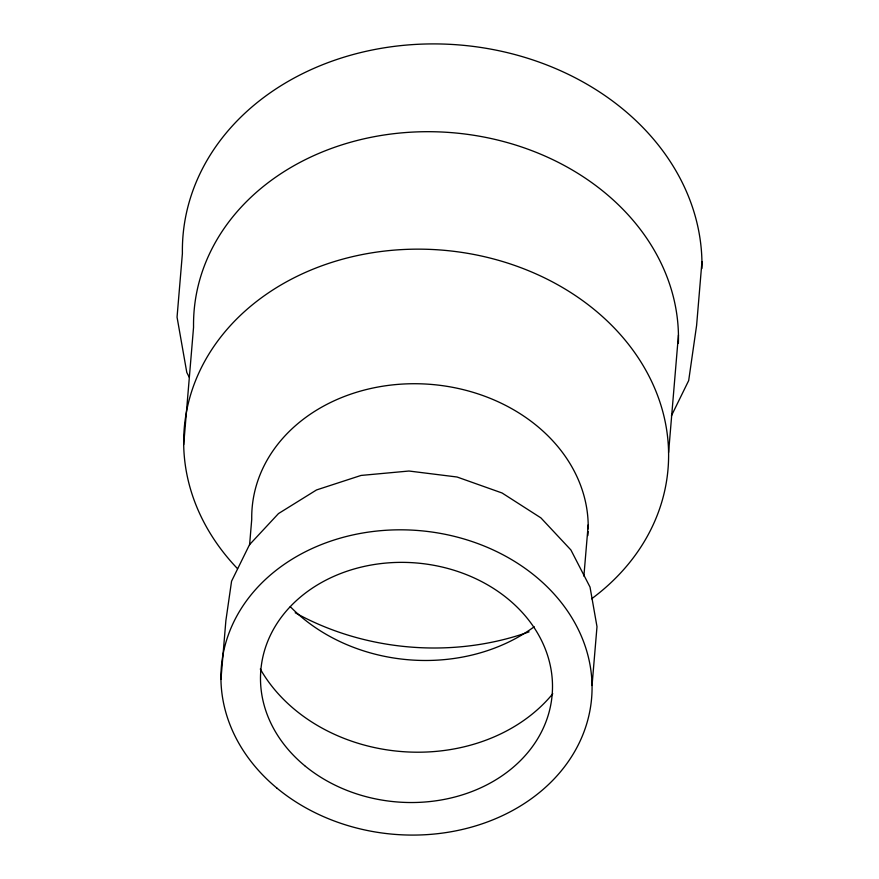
<?xml version="1.0" encoding="UTF-8"?>
<svg xmlns="http://www.w3.org/2000/svg" width="879" height="879" viewBox="0 0 879 879"><rect width="100%" height="100%" fill="white"/><g stroke="black" fill="none" stroke-linecap="round" stroke-linejoin="round"><path stroke-width="1.32" d="M183.689 444.675L193.556 327.219A242.747 199.093 4.8 0 1 437.643 131.85A242.747 199.093 4.8 0 1 678.379 343.184M220.948 679.401L225.881 620.574L231.573 581.184L249.515 544.683L278.489 513.567L316.528 489.944L361.038 475.44L408.977 471.023L457.08 477.011L502.085 492.998L540.904 517.885L570.9 549.968L590.029 587.084L596.995 626.683L592.05 685.499M249.581 544.958L251.735 519.335A168.438 138.146 4.8 0 1 420.162 383.804A168.438 138.146 4.8 0 1 588.194 528.861M583.887 576.13L588.194 524.873M668.589 452.465L678.445 335.009M701.947 261.755L696.597 325.483L688.686 380.563L671.391 415.844M189.282 377.3L186.798 372.476L177.053 317.143L182.403 253.416A260.096 213.322 4.8 0 1 442.719 44.038A260.096 213.322 4.8 0 1 701.925 268.513M534.223 626.749A168.438 138.146 4.8 0 1 290.257 606.642M588.106 531.531A168.438 138.146 4.8 0 1 587.864 535.553M237.539 568.691A242.747 199.093 4.8 0 1 269.304 292.278A242.747 199.093 4.8 0 1 607.268 321.022A242.747 199.093 4.8 0 1 591.6 598.808M529.07 631.858A242.747 199.093 4.8 0 1 295.201 612.751M552.781 693.729A168.438 138.146 4.8 0 1 400.604 751.479A168.438 138.146 4.8 0 1 260.294 669.018M304.639 765.642A146.167 119.874 4.8 0 0 548.013 715.847A146.167 119.874 4.8 0 0 366.84 565.856A146.167 119.874 4.8 0 0 304.639 765.642M277.028 788.199A185.788 152.375 4.8 0 0 586.37 724.889A185.788 152.375 4.8 0 0 356.094 534.256A185.788 152.375 4.8 0 0 277.028 788.199"/></g></svg>
